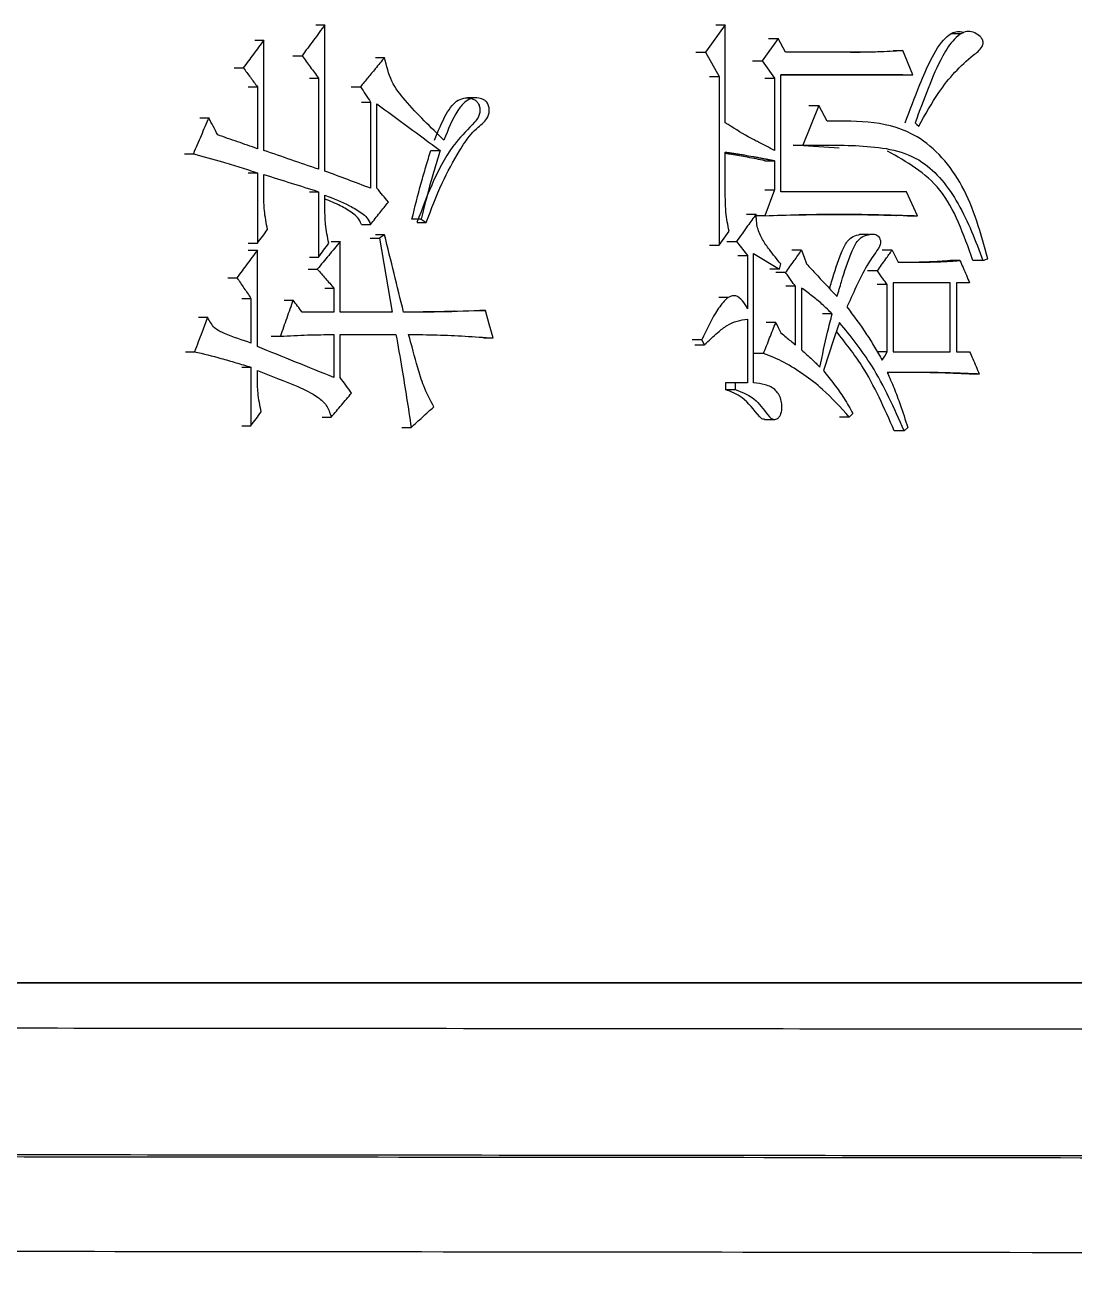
# Model space of a CAD drawing. Header units: millimetres. Extents: x 2371 to 4515, y 843 to 2359.
# Drawn here: x 3268.14 to 3274.73, y 1064.14 to 1071.93 of the extents above; entities that cross this region are included whole.
import ezdxf

# ---------------------------------------------------------------- set-up
doc = ezdxf.new("R2010")
doc.units = ezdxf.units.MM

msp = doc.modelspace()

# ---------------------------------------------------------------- linework, layer by layer
at = {"color": 7, "linetype": 'Continuous', "lineweight": 25}
for p, q in [((3269.9652, 1071.9345), (3270.0227, 1071.9345)), ((3270.0227, 1071.015), (3270.0227, 1071.9345)), ((3272.5408, 1071.9345), (3272.4165, 1071.7614)), ((3272.4802, 1071.9345), (3272.5408, 1071.9345)), ((3272.5408, 1071.3179), (3272.5408, 1071.9345)), ((3274.0224, 1071.8778), (3273.9593, 1071.8778)), ((3269.5811, 1071.8371), (3269.638, 1071.8371)), ((3269.638, 1071.1448), (3269.638, 1071.8371)), ((3272.8737, 1071.848), (3272.7732, 1071.7073)), ((3272.8127, 1071.848), (3272.8737, 1071.848)), ((3272.9201, 1071.7614), (3272.8737, 1071.848)), ((3269.8214, 1071.7398), (3269.8786, 1071.7398)), ((3270.3399, 1071.729), (3270.3977, 1071.729)), ((3272.3561, 1071.7614), (3272.4165, 1071.7614)), ((3272.4165, 1071.7614), (3272.502, 1071.61)), ((3273.3897, 1071.7614), (3272.9201, 1071.7614)), ((3273.328, 1071.7614), (3273.3897, 1071.7614)), ((3273.5958, 1071.7722), (3273.6579, 1071.7722)), ((3273.719, 1071.6208), (3273.6579, 1071.7722)), ((3269.4526, 1071.664), (3269.5094, 1071.664)), ((3272.7123, 1071.7073), (3272.7732, 1071.7073)), ((3272.7732, 1071.7073), (3272.8505, 1071.5992)), ((3269.9827, 1071.5991), (3269.9827, 1071.0258)), ((3272.4414, 1071.61), (3272.502, 1071.61)), ((3272.502, 1071.61), (3272.502, 1070.5499)), ((3272.7895, 1071.5992), (3272.8505, 1071.5992)), ((3272.8505, 1071.5992), (3272.8505, 1071.1448)), ((3272.8892, 1071.6208), (3273.719, 1071.6208)), ((3272.8892, 1070.8852), (3272.8892, 1071.6208)), ((3273.6565, 1071.6208), (3272.8892, 1071.6208)), ((3273.6568, 1071.6208), (3273.719, 1071.6208)), ((3269.5409, 1071.545), (3269.5979, 1071.545)), ((3269.5979, 1071.545), (3269.5979, 1071.1556)), ((3270.1886, 1071.545), (3270.2463, 1071.5451)), ((3270.2523, 1071.4477), (3270.3101, 1071.4477)), ((3270.3101, 1071.4477), (3270.3101, 1070.9068)), ((3270.3499, 1070.9068), (3270.3499, 1071.4369)), ((3270.979, 1071.4745), (3270.9201, 1071.4745)), ((3273.1283, 1071.4261), (3273.0281, 1071.1773)), ((3273.0669, 1071.4261), (3273.1283, 1071.4261)), ((3273.1822, 1071.3287), (3273.1283, 1071.4261)), ((3269.2355, 1071.3503), (3269.2921, 1071.3503)), ((3273.2557, 1071.1593), (3272.9665, 1071.1773)), ((3272.9669, 1071.1773), (3273.0281, 1071.1773)), ((3269.1388, 1071.1232), (3269.1953, 1071.1232)), ((3270.689, 1071.1448), (3270.7473, 1071.1448)), ((3272.5408, 1070.8527), (3272.5408, 1071.134)), ((3272.7895, 1071.0799), (3272.8505, 1071.0799)), ((3272.8505, 1071.0799), (3272.8505, 1070.896)), ((3269.5979, 1071.0042), (3269.5979, 1070.5607)), ((3269.638, 1070.8635), (3269.638, 1070.9934)), ((3269.9253, 1070.8852), (3269.9827, 1070.8852)), ((3269.9827, 1070.8852), (3269.9827, 1070.4741)), ((3270.0227, 1070.777), (3270.0227, 1070.8636)), ((3272.8505, 1070.896), (3272.7887, 1070.7338)), ((3272.7895, 1070.896), (3272.8505, 1070.896)), ((3273.6808, 1070.8852), (3272.8892, 1070.8852)), ((3273.7496, 1070.7338), (3273.6808, 1070.8852)), ((3270.6283, 1070.7121), (3270.5701, 1070.7121)), ((3270.6283, 1070.7121), (3270.6601, 1070.6905)), ((3272.6737, 1070.7446), (3272.7345, 1070.7446)), ((3272.7887, 1070.7338), (3272.7277, 1070.7338)), ((3273.6871, 1070.7338), (3273.6182, 1070.7362)), ((3273.6874, 1070.7338), (3273.7496, 1070.7338)), ((3270.2519, 1070.6796), (3270.31, 1070.6796)), ((3272.502, 1070.5499), (3272.564, 1070.6364)), ((3270.061, 1070.5715), (3270.1186, 1070.5715)), ((3270.1186, 1070.128), (3270.1186, 1070.5715)), ((3270.308, 1070.5931), (3270.3658, 1070.5931)), ((3270.3977, 1070.6148), (3270.3398, 1070.6148)), ((3270.3977, 1070.6148), (3270.3658, 1070.5931)), ((3272.4414, 1070.5499), (3272.502, 1070.5499)), ((3272.5499, 1070.5715), (3272.6106, 1070.5715)), ((3272.6106, 1070.5715), (3272.6803, 1070.485)), ((3273.4462, 1070.6157), (3273.384, 1070.6157)), ((3269.5409, 1070.5174), (3269.5979, 1070.5174)), ((3269.5979, 1069.9116), (3269.5979, 1070.5174)), ((3272.6195, 1070.485), (3272.6803, 1070.485)), ((3272.6803, 1070.485), (3272.6803, 1070.1496)), ((3272.719, 1070.4958), (3272.8815, 1070.3984)), ((3273.0204, 1070.5174), (3272.9592, 1070.5174)), ((3273.589, 1070.5174), (3273.527, 1070.5174)), ((3269.9173, 1070.3984), (3269.9747, 1070.3984)), ((3272.8815, 1070.3984), (3272.8204, 1070.3984)), ((3272.8815, 1070.3984), (3272.8892, 1070.4309)), ((3274.0165, 1070.4525), (3273.9539, 1070.4525)), ((3269.4125, 1070.3443), (3269.4692, 1070.3443)), ((3272.9201, 1070.3768), (3272.859, 1070.3768)), ((3273.4971, 1070.3876), (3273.4352, 1070.3876)), ((3270.0211, 1070.2794), (3270.0786, 1070.2794)), ((3270.0786, 1070.2794), (3270.0786, 1070.128)), ((3272.9818, 1070.2903), (3272.9206, 1070.2903)), ((3272.9818, 1069.9225), (3272.9818, 1070.2903)), ((3273.0204, 1070.2794), (3273.0204, 1069.89)), ((3273.5584, 1070.3011), (3273.4964, 1070.3011)), ((3273.5584, 1069.8792), (3273.5584, 1070.3011)), ((3273.9556, 1070.3119), (3273.5967, 1070.3119)), ((3273.5967, 1070.3119), (3273.5967, 1069.8792)), ((3273.8928, 1070.3119), (3273.5967, 1070.3119)), ((3273.9556, 1070.3119), (3273.893, 1070.3119)), ((3273.9556, 1069.8792), (3273.9556, 1070.3119)), ((3274.0774, 1070.3119), (3273.9937, 1070.3119)), ((3273.9937, 1070.3119), (3273.9937, 1069.8792)), ((3274.0774, 1070.3119), (3274.0146, 1070.3119)), ((3269.5008, 1070.2145), (3269.5577, 1070.2145)), ((3269.5577, 1070.2145), (3269.5577, 1069.9333)), ((3269.7654, 1070.2037), (3269.8225, 1070.2037)), ((3272.5618, 1070.2209), (3272.5008, 1070.2209)), ((3269.2275, 1070.0956), (3269.284, 1070.0956)), ((3270.0786, 1070.128), (3269.8786, 1070.128)), ((3270.4455, 1070.128), (3270.1186, 1070.128)), ((3270.8378, 1070.1338), (3270.9733, 1070.1388)), ((3270.9733, 1070.1388), (3271.0323, 1070.1388)), ((3272.6803, 1070.0847), (3272.6803, 1069.6845)), ((3273.213, 1070.1172), (3273.1515, 1070.1172)), ((3272.8583, 1070.0631), (3272.7972, 1070.0631)), ((3269.6853, 1069.9765), (3269.7424, 1069.9765)), ((3270.0786, 1069.9874), (3270.0786, 1069.7169)), ((3270.1186, 1069.9874), (3270.4693, 1069.9874)), ((3270.1186, 1069.7169), (3270.1186, 1069.9874)), ((3270.4114, 1069.9874), (3270.4693, 1069.9874)), ((3271.021, 1069.9657), (3271.0798, 1069.9657)), ((3272.3932, 1069.9549), (3272.3328, 1069.9549)), ((3272.3932, 1069.9549), (3272.4087, 1069.9225)), ((3269.1469, 1069.8792), (3269.2033, 1069.8792)), ((3272.3483, 1069.9225), (3272.4087, 1069.9225)), ((3273.5584, 1069.8792), (3273.4964, 1069.8792)), ((3273.5967, 1069.8792), (3273.9556, 1069.8792)), ((3273.9937, 1069.8792), (3274.0774, 1069.8792)), ((3269.5577, 1069.7818), (3269.5577, 1069.414)), ((3269.5979, 1069.7169), (3269.5979, 1069.7602)), ((3274.1382, 1069.7386), (3274.0754, 1069.7386)), ((3272.5418, 1069.6845), (3272.5418, 1069.6412)), ((3272.5418, 1069.6412), (3272.6028, 1069.6412)), ((3272.6028, 1069.6845), (3272.5421, 1069.6845)), ((3272.6028, 1069.6845), (3272.6028, 1069.6412)), ((3272.6803, 1069.6845), (3272.6028, 1069.6845)), ((3270.0051, 1069.4681), (3270.0626, 1069.4681)), ((3273.3206, 1069.4681), (3273.3437, 1069.4898)), ((3270.5067, 1069.4032), (3270.5647, 1069.4032)), ((3272.7874, 1069.4535), (3272.8488, 1069.4535)), ((3273.6655, 1069.3816), (3273.6031, 1069.3816)), ((3273.6655, 1069.3816), (3273.6885, 1069.4032))]:
    msp.add_line(p, q, dxfattribs=at)
at = {"color": 7, "linetype": 'Continuous', "lineweight": 25, "flags": 128}
for points in [[(3269.9253, 1071.5991), (3269.9538, 1071.5991), (3269.9827, 1071.5991)], [(3273.7344, 1071.3179), (3273.7458, 1071.3071), (3273.7573, 1071.2962)], [(3269.5409, 1071.0042), (3269.557, 1071.0042), (3269.5733, 1071.0042), (3269.5979, 1071.0042)], [(3270.6018, 1070.6905), (3270.6162, 1070.6905), (3270.6308, 1070.6905), (3270.6454, 1070.6905), (3270.6601, 1070.6905)], [(3269.5409, 1070.5607), (3269.5551, 1070.5607), (3269.5696, 1070.5607), (3269.5979, 1070.5607)], [(3270.3658, 1070.5931), (3270.4057, 1070.3606), (3270.4455, 1070.128)], [(3269.9253, 1070.4741), (3269.9396, 1070.4741), (3269.9541, 1070.4741), (3269.9827, 1070.4741)], [(3272.719, 1069.6845), (3272.719, 1070.0901), (3272.719, 1070.4958)], [(3273.0204, 1070.5174), (3273.0358, 1070.4742), (3273.0512, 1070.4309)], [(3273.589, 1070.5174), (3273.6082, 1070.4796), (3273.6273, 1070.4417)], [(3274.161, 1070.4525), (3274.1353, 1070.4525), (3274.1166, 1070.4525), (3274.0981, 1070.4525)], [(3271.0798, 1069.9657), (3271.0561, 1070.0523), (3271.0323, 1070.1388)], [(3272.8583, 1070.0631), (3272.8737, 1070.0306), (3272.8892, 1069.9982)], [(3272.7809, 1069.8684), (3272.7655, 1069.8684), (3272.75, 1069.8684), (3272.72, 1069.8684)], [(3273.5278, 1069.8251), (3273.5431, 1069.8522), (3273.5584, 1069.8792)], [(3269.5008, 1069.7818), (3269.5153, 1069.7818), (3269.5299, 1069.7818), (3269.5577, 1069.7818)], [(3273.3206, 1069.4681), (3273.298, 1069.4681), (3273.2783, 1069.4681), (3273.2589, 1069.4681)], [(3269.5008, 1069.414), (3269.515, 1069.414), (3269.5294, 1069.414), (3269.5577, 1069.414)]]:
    msp.add_lwpolyline(points, dxfattribs=at)
at = {"color": 7, "linetype": 'Continuous', "lineweight": 25}
for points, knots in [([(3270.0227, 1071.9345), (3269.9987, 1071.902), (3269.9507, 1071.8371), (3269.9026, 1071.7722), (3269.8786, 1071.7398)], [0, 0, 0, 0, 0.5, 1, 1, 1, 1]), ([(3273.6719, 1071.3179), (3273.7018, 1071.3985), (3273.752, 1071.5335), (3273.8305, 1071.7175), (3273.8982, 1071.831), (3273.9619, 1071.8826), (3273.9996, 1071.8945), (3274.0264, 1071.8935), (3274.0385, 1071.8859), (3274.0399, 1071.885)], [0, 0, 0, 0, 0.340614, 0.570086, 0.802719, 0.875052, 0.933763, 0.992662, 1, 1, 1, 1]), ([(3273.7573, 1071.2962), (3273.7977, 1071.3695), (3273.8927, 1071.542), (3274.0361, 1071.6974), (3274.1447, 1071.7765), (3274.1607, 1071.8092), (3274.1628, 1071.8207), (3274.1615, 1071.8321), (3274.1553, 1071.8463), (3274.1386, 1071.8664), (3274.109, 1071.8857), (3274.0693, 1071.8966), (3274.0233, 1071.8829), (3273.9655, 1071.8334), (3273.8898, 1071.7162), (3273.8149, 1071.5335), (3273.7613, 1071.3899), (3273.7344, 1071.3179)], [0, 0, 0, 0, 0.163724, 0.385241, 0.440262, 0.448909, 0.455116, 0.461357, 0.469621, 0.484499, 0.514444, 0.547094, 0.577932, 0.622921, 0.7083, 0.85364, 1, 1, 1, 1]), ([(3269.638, 1071.8371), (3269.6166, 1071.8083), (3269.5738, 1071.7506), (3269.5309, 1071.6929), (3269.5094, 1071.664)], [0, 0, 0, 0, 0.5, 1, 1, 1, 1]), ([(3269.8786, 1071.7398), (3269.896, 1071.7163), (3269.9307, 1071.6694), (3269.9653, 1071.6226), (3269.9827, 1071.5991)], [0, 0, 0, 0, 0.499999, 1, 1, 1, 1]), ([(3270.3977, 1071.729), (3270.3782, 1071.7053), (3270.3433, 1071.6628), (3270.2928, 1071.6015), (3270.2618, 1071.5639), (3270.2463, 1071.5451)], [0, 0, 0, 0, 0.386049, 0.693024, 1, 1, 1, 1]), ([(3270.7711, 1071.2097), (3270.688, 1071.2898), (3270.5718, 1071.4017), (3270.4346, 1071.5741), (3270.4101, 1071.6769), (3270.3977, 1071.729)], [0, 0, 0, 0, 0.553442, 0.773992, 1, 1, 1, 1]), ([(3273.6579, 1071.7722), (3273.6314, 1071.7704), (3273.5783, 1071.7667), (3273.4889, 1071.7627), (3273.426, 1071.7619), (3273.3897, 1071.7614)], [0, 0, 0, 0, 0.29749, 0.594994, 1, 1, 1, 1]), ([(3269.5094, 1071.664), (3269.5242, 1071.6442), (3269.5537, 1071.6045), (3269.5831, 1071.5649), (3269.5979, 1071.545)], [0, 0, 0, 0, 0.499999, 1, 1, 1, 1]), ([(3270.2463, 1071.5451), (3270.2569, 1071.5288), (3270.2782, 1071.4964), (3270.2994, 1071.4639), (3270.3101, 1071.4477)], [0, 0, 0, 0, 0.499999, 1, 1, 1, 1]), ([(3270.3499, 1071.4369), (3270.4163, 1071.3882), (3270.549, 1071.2908), (3270.6812, 1071.1935), (3270.7473, 1071.1448)], [0, 0, 0, 0, 0.5, 1, 1, 1, 1]), ([(3270.7124, 1071.2097), (3270.7348, 1071.2656), (3270.7657, 1071.3427), (3270.8186, 1071.4257), (3270.8599, 1071.4639), (3270.9053, 1071.4771), (3270.9431, 1071.4732), (3270.9692, 1071.4608), (3270.985, 1071.4449), (3270.9945, 1071.4245), (3270.9985, 1071.4007), (3270.9964, 1071.3753), (3270.9853, 1071.3465), (3270.9327, 1071.2884), (3270.7592, 1071.1165), (3270.6693, 1070.8738), (3270.6015, 1070.6905)], [0, 0, 0, 0, 0.133499, 0.184051, 0.225722, 0.267722, 0.304937, 0.324851, 0.341374, 0.357927, 0.374455, 0.392764, 0.411749, 0.441496, 0.578283, 1, 1, 1, 1]), ([(3270.6601, 1070.6905), (3270.6913, 1070.7745), (3270.7502, 1070.9325), (3270.8511, 1071.114), (3270.9262, 1071.2345), (3270.9819, 1071.2876), (3271.0201, 1071.3184), (3271.0457, 1071.3477), (3271.0564, 1071.38), (3271.0573, 1071.4069), (3271.0511, 1071.4322), (3271.0384, 1071.452), (3271.0179, 1071.4671), (3270.9859, 1071.4764), (3270.9434, 1071.474), (3270.8958, 1071.4473), (3270.8312, 1071.3615), (3270.7967, 1071.2744), (3270.7711, 1071.2097)], [0, 0, 0, 0, 0.197624, 0.371591, 0.471167, 0.521337, 0.556787, 0.592598, 0.61138, 0.630161, 0.649113, 0.666951, 0.682877, 0.711545, 0.752921, 0.793459, 0.846543, 1, 1, 1, 1]), ([(3269.2921, 1071.3503), (3269.2759, 1071.3125), (3269.2437, 1071.2368), (3269.2114, 1071.161), (3269.1953, 1071.1232)], [0, 0, 0, 0, 0.499999, 1, 1, 1, 1]), ([(3269.3485, 1071.2422), (3269.3391, 1071.2602), (3269.3203, 1071.2962), (3269.3015, 1071.3323), (3269.2921, 1071.3503)], [0, 0, 0, 0, 0.499998, 1, 1, 1, 1]), ([(3274.1913, 1070.4633), (3274.1476, 1070.6227), (3274.0625, 1070.9331), (3273.706, 1071.3331), (3273.3795, 1071.3304), (3273.1822, 1071.3287)], [0, 0, 0, 0, 0.294377, 0.573566, 1, 1, 1, 1]), ([(3272.8505, 1071.1448), (3272.8165, 1071.1621), (3272.7782, 1071.1814), (3272.723, 1071.2102), (3272.6527, 1071.2472), (3272.5885, 1071.2878), (3272.5408, 1071.3179)], [0, 0, 0, 0, 0.325176, 0.365823, 0.528414, 1, 1, 1, 1]), ([(3269.5979, 1071.1556), (3269.5563, 1071.17), (3269.4733, 1071.1989), (3269.3901, 1071.2277), (3269.3485, 1071.2422)], [0, 0, 0, 0, 0.499999, 1, 1, 1, 1]), ([(3273.0281, 1071.1773), (3273.154, 1071.1789), (3273.4055, 1071.182), (3273.7735, 1071.1301), (3274.0234, 1070.8148), (3274.1145, 1070.5749), (3274.161, 1070.4525)], [0, 0, 0, 0, 0.273656, 0.546764, 0.768873, 1, 1, 1, 1]), ([(3269.1953, 1071.1232), (3269.2564, 1071.1068), (3269.3545, 1071.0806), (3269.4883, 1071.0393), (3269.5613, 1071.0159), (3269.5979, 1071.0042)], [0, 0, 0, 0, 0.452168, 0.726066, 1, 1, 1, 1]), ([(3269.9827, 1071.0258), (3269.9253, 1071.0456), (3269.8106, 1071.0853), (3269.6956, 1071.125), (3269.638, 1071.1448)], [0, 0, 0, 0, 0.5, 1, 1, 1, 1]), ([(3270.5698, 1070.7121), (3270.5885, 1070.7882), (3270.6158, 1070.8992), (3270.6577, 1071.0425), (3270.6784, 1071.1107), (3270.6887, 1071.1448)], [0, 0, 0, 0, 0.52212, 0.761035, 1, 1, 1, 1]), ([(3270.7473, 1071.1448), (3270.736, 1071.1076), (3270.7135, 1071.0331), (3270.6718, 1070.8896), (3270.6454, 1070.7818), (3270.6283, 1070.7121)], [0, 0, 0, 0, 0.260983, 0.521979, 1, 1, 1, 1]), ([(3272.5408, 1071.134), (3272.543, 1071.1337), (3272.5476, 1071.133), (3272.5533, 1071.1322), (3272.559, 1071.1314), (3272.5635, 1071.1307), (3272.5681, 1071.1301), (3272.5726, 1071.1294), (3272.5772, 1071.1287), (3272.5829, 1071.1279), (3272.5874, 1071.1272), (3272.5931, 1071.1264), (3272.5988, 1071.1256), (3272.6057, 1071.1245), (3272.6125, 1071.1235), (3272.6193, 1071.1225), (3272.6261, 1071.1214), (3272.6398, 1071.1193), (3272.6693, 1071.1145), (3272.6988, 1071.1094), (3272.7214, 1071.1052), (3272.7305, 1071.1035), (3272.7395, 1071.1018), (3272.7508, 1071.0997), (3272.7599, 1071.0979), (3272.7689, 1071.0962), (3272.7757, 1071.0948), (3272.7813, 1071.0937), (3272.787, 1071.0926), (3272.7915, 1071.0917), (3272.796, 1071.0908), (3272.8005, 1071.0899), (3272.805, 1071.089), (3272.8107, 1071.0879), (3272.8152, 1071.087), (3272.8208, 1071.0859), (3272.8254, 1071.085), (3272.8299, 1071.0841), (3272.8344, 1071.0832), (3272.8389, 1071.0823), (3272.8447, 1071.0811), (3272.8482, 1071.0804), (3272.8505, 1071.0799)], [0, 0, 0, 0, 0.021952, 0.043903, 0.054879, 0.07683, 0.087806, 0.098782, 0.120733, 0.131709, 0.15366, 0.164636, 0.186587, 0.208539, 0.23049, 0.252442, 0.274393, 0.296345, 0.384151, 0.559767, 0.581718, 0.603669, 0.647572, 0.669524, 0.713427, 0.735378, 0.75733, 0.779281, 0.790257, 0.812208, 0.823184, 0.83416, 0.856111, 0.867087, 0.889038, 0.900014, 0.921965, 0.932941, 0.943917, 0.965868, 0.976844, 1, 1, 1, 1]), ([(3272.7892, 1071.0799), (3272.7531, 1071.0872), (3272.6837, 1071.1013), (3272.6008, 1071.1157), (3272.554, 1071.1227), (3272.5408, 1071.1247)], [0, 0, 0, 0, 0.437629, 0.840944, 1, 1, 1, 1]), ([(3274.0979, 1070.4525), (3274.0404, 1070.6158), (3273.9288, 1070.9326), (3273.6811, 1071.0724), (3273.5611, 1071.1402)], [0, 0, 0, 0, 0.515406, 1, 1, 1, 1]), ([(3269.638, 1070.9934), (3269.6956, 1070.9753), (3269.8106, 1070.9393), (3269.9253, 1070.9032), (3269.9827, 1070.8852)], [0, 0, 0, 0, 0.5, 1, 1, 1, 1]), ([(3270.3101, 1070.9068), (3270.2622, 1070.9249), (3270.1665, 1070.9609), (3270.0706, 1070.997), (3270.0227, 1071.015)], [0, 0, 0, 0, 0.5000003, 1, 1, 1, 1]), ([(3269.6621, 1070.6472), (3269.6541, 1070.687), (3269.6398, 1070.7581), (3269.6386, 1070.8313), (3269.638, 1070.8635)], [0, 0, 0, 0, 0.558835, 1, 1, 1, 1]), ([(3270.0227, 1070.8636), (3270.0749, 1070.8434), (3270.1547, 1070.8125), (3270.241, 1070.7607), (3270.2895, 1070.7239), (3270.3031, 1070.6945), (3270.31, 1070.6796)], [0, 0, 0, 0, 0.494008, 0.754052, 0.875824, 1, 1, 1, 1]), ([(3270.4216, 1070.8203), (3270.4096, 1070.8347), (3270.3858, 1070.8636), (3270.3619, 1070.8924), (3270.3499, 1070.9068)], [0, 0, 0, 0, 0.500001, 1, 1, 1, 1]), ([(3270.2519, 1070.6796), (3270.2451, 1070.6945), (3270.2315, 1070.7239), (3270.183, 1070.7606), (3270.1152, 1070.8022), (3270.0552, 1070.8258), (3270.0227, 1070.8387)], [0, 0, 0, 0, 0.152424, 0.301831, 0.620832, 1, 1, 1, 1]), ([(3270.31, 1070.6796), (3270.3196, 1070.6917), (3270.3387, 1070.7158), (3270.3759, 1070.7627), (3270.4035, 1070.7975), (3270.4216, 1070.8203)], [0, 0, 0, 0, 0.257094, 0.514188, 1, 1, 1, 1]), ([(3272.564, 1070.6364), (3272.5563, 1070.6762), (3272.5425, 1070.7473), (3272.5413, 1070.8205), (3272.5408, 1070.8527)], [0, 0, 0, 0, 0.558835, 1, 1, 1, 1]), ([(3270.0467, 1070.5607), (3270.0387, 1070.6004), (3270.0245, 1070.6716), (3270.0232, 1070.7447), (3270.0227, 1070.777)], [0, 0, 0, 0, 0.558835, 1, 1, 1, 1]), ([(3272.7345, 1070.7446), (3272.7167, 1070.7196), (3272.6871, 1070.6783), (3272.6458, 1070.6206), (3272.6223, 1070.5879), (3272.6106, 1070.5715)], [0, 0, 0, 0, 0.432628, 0.716314, 1, 1, 1, 1]), ([(3272.8892, 1070.4309), (3272.8653, 1070.4608), (3272.8258, 1070.5102), (3272.7728, 1070.5821), (3272.7388, 1070.6579), (3272.736, 1070.7154), (3272.7345, 1070.7446)], [0, 0, 0, 0, 0.3343851, 0.5522025, 0.7732716, 1, 1, 1, 1]), ([(3272.7887, 1070.7338), (3272.861, 1070.7363), (3273.0057, 1070.7415), (3273.168, 1070.7444), (3273.2602, 1070.7442), (3273.2827, 1070.7441), (3273.2895, 1070.7441), (3273.2962, 1070.7441), (3273.303, 1070.744), (3273.3097, 1070.744), (3273.3187, 1070.7439), (3273.3277, 1070.7438), (3273.3367, 1070.7437), (3273.3434, 1070.7436), (3273.3502, 1070.7436), (3273.3569, 1070.7435), (3273.3637, 1070.7434), (3273.3704, 1070.7433), (3273.3794, 1070.7432), (3273.3884, 1070.7431), (3273.3974, 1070.7429), (3273.4041, 1070.7428), (3273.4108, 1070.7427), (3273.4176, 1070.7426), (3273.4243, 1070.7424), (3273.431, 1070.7423), (3273.4378, 1070.7422), (3273.4445, 1070.7421), (3273.4535, 1070.7419), (3273.4624, 1070.7417), (3273.4714, 1070.7415), (3273.4781, 1070.7414), (3273.4849, 1070.7412), (3273.4916, 1070.7411), (3273.4983, 1070.7409), (3273.5051, 1070.7407), (3273.514, 1070.7405), (3273.523, 1070.7403), (3273.532, 1070.7401), (3273.5387, 1070.7399), (3273.5454, 1070.7397), (3273.5521, 1070.7396), (3273.5589, 1070.7394), (3273.5656, 1070.7392), (3273.5723, 1070.739), (3273.579, 1070.7388), (3273.588, 1070.7386), (3273.5969, 1070.7384), (3273.6059, 1070.7381), (3273.6126, 1070.7379), (3273.6193, 1070.7377), (3273.626, 1070.7375), (3273.6327, 1070.7373), (3273.6395, 1070.7371), (3273.6484, 1070.7369), (3273.6574, 1070.7366), (3273.6663, 1070.7363), (3273.673, 1070.7361), (3273.6797, 1070.7359), (3273.6864, 1070.7357), (3273.6932, 1070.7355), (3273.6999, 1070.7353), (3273.7066, 1070.7351), (3273.7155, 1070.7348), (3273.7245, 1070.7346), (3273.7334, 1070.7343), (3273.741, 1070.734), (3273.7464, 1070.7339), (3273.7496, 1070.7338)], [0, 0, 0, 0, 0.22469, 0.449389, 0.505561, 0.512583, 0.519604, 0.526626, 0.533647, 0.540669, 0.547691, 0.561734, 0.568755, 0.575777, 0.582798, 0.58982, 0.596841, 0.603863, 0.610884, 0.624927, 0.631949, 0.638971, 0.645992, 0.653014, 0.660035, 0.667057, 0.674078, 0.6811, 0.688121, 0.702164, 0.709186, 0.716207, 0.723229, 0.730251, 0.737272, 0.744294, 0.751315, 0.765358, 0.77238, 0.779401, 0.786423, 0.793444, 0.800466, 0.807487, 0.814509, 0.821531, 0.828552, 0.842595, 0.849617, 0.856638, 0.86366, 0.870681, 0.877703, 0.884724, 0.891746, 0.905789, 0.912811, 0.919832, 0.926854, 0.933875, 0.940897, 0.947918, 0.95494, 0.961961, 0.976004, 0.983026, 0.990048, 1, 1, 1, 1]), ([(3272.865, 1070.7365), (3272.8737, 1070.7367), (3272.952, 1070.7392), (3273.205, 1070.744), (3273.4244, 1070.7412), (3273.5481, 1070.7384), (3273.5937, 1070.7371), (3273.6122, 1070.7366), (3273.6178, 1070.7364), (3273.6181, 1070.7364), (3273.6183, 1070.7364)], [0, 0, 0, 0, 0.05514, 0.498585, 0.766188, 0.892547, 0.95596, 0.964089, 0.972518, 1, 1, 1, 1]), ([(3269.5979, 1070.5607), (3269.6086, 1070.5751), (3269.63, 1070.6039), (3269.6514, 1070.6328), (3269.6621, 1070.6472)], [0, 0, 0, 0, 0.5, 1, 1, 1, 1]), ([(3270.1186, 1070.5715), (3270.0946, 1070.5426), (3270.0467, 1070.485), (3269.9987, 1070.4273), (3269.9747, 1070.3984)], [0, 0, 0, 0, 0.5, 1, 1, 1, 1]), ([(3269.9827, 1070.4741), (3269.9933, 1070.4886), (3270.0147, 1070.5174), (3270.036, 1070.5463), (3270.0467, 1070.5607)], [0, 0, 0, 0, 0.4999996, 1, 1, 1, 1]), ([(3270.517, 1070.128), (3270.4972, 1070.2091), (3270.4574, 1070.3714), (3270.4176, 1070.5336), (3270.3977, 1070.6148)], [0, 0, 0, 0, 0.5, 1, 1, 1, 1]), ([(3273.1966, 1070.2757), (3273.2009, 1070.2902), (3273.2234, 1070.3676), (3273.2557, 1070.4687), (3273.2984, 1070.564), (3273.3363, 1070.6021), (3273.3642, 1070.6126), (3273.3816, 1070.6148), (3273.3837, 1070.6151)], [0, 0, 0, 0, 0.106522, 0.565835, 0.752734, 0.847216, 0.981134, 1, 1, 1, 1]), ([(3273.2438, 1070.2253), (3273.2529, 1070.2567), (3273.2803, 1070.3509), (3273.3177, 1070.4689), (3273.3605, 1070.5639), (3273.3985, 1070.6025), (3273.4342, 1070.6137), (3273.4652, 1070.6195), (3273.4862, 1070.6167), (3273.5006, 1070.6082), (3273.5106, 1070.5951), (3273.5165, 1070.579), (3273.5175, 1070.562), (3273.513, 1070.5432), (3273.4859, 1070.5016), (3273.4041, 1070.3899), (3273.3505, 1070.2559), (3273.3065, 1070.1633), (3273.3052, 1070.1605)], [0, 0, 0, 0, 0.09118, 0.273688, 0.348082, 0.385671, 0.439079, 0.473308, 0.494951, 0.511315, 0.527714, 0.54364, 0.558961, 0.57304, 0.596062, 0.704689, 0.991099, 1, 1, 1, 1]), ([(3269.5979, 1070.5174), (3269.5764, 1070.4886), (3269.5336, 1070.4309), (3269.4907, 1070.3732), (3269.4692, 1070.3443)], [0, 0, 0, 0, 0.5, 1, 1, 1, 1]), ([(3272.9201, 1070.3768), (3272.929, 1070.3893), (3272.9468, 1070.4142), (3272.9803, 1070.4611), (3273.0048, 1070.4955), (3273.0204, 1070.5174)], [0, 0, 0, 0, 0.266242, 0.532485, 1, 1, 1, 1]), ([(3273.4971, 1070.3876), (3273.5059, 1070.4001), (3273.5236, 1070.4251), (3273.5543, 1070.4683), (3273.5761, 1070.4991), (3273.589, 1070.5174)], [0, 0, 0, 0, 0.288429, 0.576858, 1, 1, 1, 1]), ([(3269.9747, 1070.3984), (3269.992, 1070.3786), (3270.0267, 1070.3389), (3270.0613, 1070.2993), (3270.0786, 1070.2794)], [0, 0, 0, 0, 0.499998, 1, 1, 1, 1]), ([(3273.0512, 1070.4309), (3273.0721, 1070.4086), (3273.1147, 1070.3632), (3273.1788, 1070.2947), (3273.2221, 1070.2485), (3273.2438, 1070.2253)], [0, 0, 0, 0, 0.32488, 0.66244, 1, 1, 1, 1]), ([(3273.6272, 1070.442), (3273.6497, 1070.442), (3273.7155, 1070.4421), (3273.8243, 1070.4453), (3273.9105, 1070.4501), (3273.9536, 1070.4525)], [0, 0, 0, 0, 0.206279, 0.603063, 1, 1, 1, 1]), ([(3273.6273, 1070.4417), (3273.6706, 1070.4416), (3273.7165, 1070.4416), (3273.7652, 1070.442), (3273.7733, 1070.4421), (3273.7814, 1070.4422), (3273.7895, 1070.4423), (3273.7962, 1070.4424), (3273.803, 1070.4425), (3273.8084, 1070.4426), (3273.8151, 1070.4427), (3273.8218, 1070.4429), (3273.8326, 1070.4431), (3273.8434, 1070.4434), (3273.8542, 1070.4437), (3273.8623, 1070.444), (3273.8704, 1070.4442), (3273.8812, 1070.4446), (3273.8906, 1070.445), (3273.9, 1070.4454), (3273.9054, 1070.4456), (3273.9122, 1070.446), (3273.9189, 1070.4463), (3273.9297, 1070.4468), (3273.9404, 1070.4475), (3273.9539, 1070.4483), (3273.9647, 1070.449), (3273.9781, 1070.4498), (3273.9889, 1070.4506), (3274.0026, 1070.4515), (3274.0109, 1070.4521), (3274.0165, 1070.4525)], [0, 0, 0, 0, 0.332695, 0.353489, 0.374282, 0.395075, 0.415869, 0.436662, 0.447059, 0.467852, 0.478249, 0.499042, 0.519836, 0.561422, 0.582216, 0.603009, 0.623803, 0.644596, 0.686183, 0.69658, 0.717373, 0.72777, 0.748563, 0.769356, 0.810943, 0.831737, 0.873323, 0.894117, 0.935704, 0.956497, 1, 1, 1, 1]), ([(3274.0165, 1070.4525), (3274.0229, 1070.4378), (3274.0362, 1070.407), (3274.0565, 1070.3602), (3274.0704, 1070.328), (3274.0774, 1070.3119)], [0, 0, 0, 0, 0.3137275, 0.6568637, 1, 1, 1, 1]), ([(3274.161, 1070.4525), (3274.166, 1070.4543), (3274.1762, 1070.4579), (3274.1863, 1070.4615), (3274.1913, 1070.4633)], [0, 0, 0, 0, 0.4999878, 1, 1, 1, 1]), ([(3269.4692, 1070.3443), (3269.484, 1070.3227), (3269.5135, 1070.2794), (3269.543, 1070.2362), (3269.5577, 1070.2145)], [0, 0, 0, 0, 0.499998, 1, 1, 1, 1]), ([(3272.9818, 1070.2903), (3272.9729, 1070.3027), (3272.9582, 1070.3234), (3272.9376, 1070.3523), (3272.9259, 1070.3686), (3272.9201, 1070.3768)], [0, 0, 0, 0, 0.432649, 0.716324, 1, 1, 1, 1]), ([(3273.5584, 1070.3011), (3273.5496, 1070.3136), (3273.5349, 1070.3342), (3273.5145, 1070.3631), (3273.5029, 1070.3794), (3273.4971, 1070.3876)], [0, 0, 0, 0, 0.432649, 0.716324, 1, 1, 1, 1]), ([(3273.213, 1070.1172), (3273.1916, 1070.138), (3273.1503, 1070.1782), (3273.0859, 1070.2322), (3273.0422, 1070.2637), (3273.0204, 1070.2794)], [0, 0, 0, 0, 0.349925, 0.674457, 1, 1, 1, 1]), ([(3269.8225, 1070.2037), (3269.8092, 1070.1658), (3269.7825, 1070.0901), (3269.7557, 1070.0144), (3269.7424, 1069.9765)], [0, 0, 0, 0, 0.499999, 1, 1, 1, 1]), ([(3269.8786, 1070.128), (3269.8693, 1070.1406), (3269.8506, 1070.1658), (3269.8319, 1070.1911), (3269.8225, 1070.2037)], [0, 0, 0, 0, 0.500001, 1, 1, 1, 1]), ([(3272.6803, 1070.1496), (3272.6706, 1070.167), (3272.6514, 1070.201), (3272.6108, 1070.2355), (3272.566, 1070.2285), (3272.5226, 1070.188), (3272.4609, 1070.0992), (3272.4201, 1070.0123), (3272.3932, 1069.9549)], [0, 0, 0, 0, 0.121652, 0.238643, 0.329835, 0.425879, 0.621221, 1, 1, 1, 1]), ([(3273.3052, 1070.1605), (3273.3477, 1070.1043), (3273.4089, 1070.0233), (3273.48, 1069.908), (3273.5118, 1069.8528), (3273.5278, 1069.8251)], [0, 0, 0, 0, 0.53234, 0.766047, 1, 1, 1, 1]), ([(3269.284, 1070.0956), (3269.2726, 1070.0649), (3269.2534, 1070.0135), (3269.2265, 1069.9414), (3269.2111, 1069.8999), (3269.2033, 1069.8792)], [0, 0, 0, 0, 0.425233, 0.712616, 1, 1, 1, 1]), ([(3269.5577, 1069.9333), (3269.5025, 1069.952), (3269.4256, 1069.9782), (3269.3242, 1070.0231), (3269.2976, 1070.0712), (3269.2841, 1070.0956)], [0, 0, 0, 0, 0.554938, 0.774738, 1, 1, 1, 1]), ([(3271.0323, 1070.1388), (3270.9387, 1070.1348), (3270.8427, 1070.1307), (3270.7439, 1070.1292), (3270.7366, 1070.1291), (3270.7293, 1070.129), (3270.722, 1070.1289), (3270.7147, 1070.1289), (3270.7073, 1070.1288), (3270.7, 1070.1287), (3270.6927, 1070.1286), (3270.683, 1070.1285), (3270.6732, 1070.1285), (3270.6635, 1070.1284), (3270.6562, 1070.1284), (3270.6488, 1070.1283), (3270.6415, 1070.1283), (3270.6342, 1070.1282), (3270.6269, 1070.1282), (3270.6196, 1070.1282), (3270.6098, 1070.1281), (3270.6001, 1070.1281), (3270.5903, 1070.1281), (3270.583, 1070.1281), (3270.5757, 1070.1281), (3270.5683, 1070.128), (3270.561, 1070.128), (3270.5537, 1070.128), (3270.5464, 1070.128), (3270.539, 1070.128), (3270.5293, 1070.128), (3270.5219, 1070.128), (3270.517, 1070.128)], [0, 0, 0, 0, 0.54643, 0.560604, 0.574777, 0.588951, 0.603124, 0.617298, 0.631471, 0.645645, 0.659818, 0.673992, 0.702338, 0.716512, 0.730685, 0.744859, 0.759032, 0.773206, 0.787379, 0.801553, 0.815726, 0.844073, 0.858247, 0.87242, 0.886594, 0.900767, 0.914941, 0.929114, 0.943288, 0.957461, 0.971635, 1, 1, 1, 1]), ([(3270.8381, 1070.1332), (3270.8367, 1070.1332), (3270.8311, 1070.133), (3270.7765, 1070.1312), (3270.6896, 1070.1293), (3270.5979, 1070.1285), (3270.5447, 1070.1282), (3270.5224, 1070.1281), (3270.517, 1070.1281)], [0, 0, 0, 0, 0.0351185, 0.1395016, 0.536343, 0.8228396, 0.9570858, 1, 1, 1, 1]), ([(3272.4087, 1069.9225), (3272.4369, 1069.949), (3272.4831, 1069.9924), (3272.5506, 1070.047), (3272.6146, 1070.0739), (3272.6585, 1070.0811), (3272.6803, 1070.0847)], [0, 0, 0, 0, 0.34464, 0.565757, 0.783533, 1, 1, 1, 1]), ([(3273.136, 1069.7818), (3273.1512, 1069.8559), (3273.1744, 1069.9686), (3273.2031, 1070.0792), (3273.213, 1070.1172)], [0, 0, 0, 0, 0.65698, 1, 1, 1, 1]), ([(3272.7809, 1069.8684), (3272.7938, 1069.9008), (3272.8196, 1069.9657), (3272.8454, 1070.0306), (3272.8583, 1070.0631)], [0, 0, 0, 0, 0.5, 1, 1, 1, 1]), ([(3273.2591, 1070.0631), (3273.248, 1070.031), (3273.2251, 1069.9648), (3273.1916, 1069.8639), (3273.1699, 1069.7948), (3273.1591, 1069.7602)], [0, 0, 0, 0, 0.320379, 0.660141, 1, 1, 1, 1]), ([(3273.6031, 1069.3816), (3273.541, 1069.5239), (3273.4411, 1069.753), (3273.2949, 1069.9365), (3273.2395, 1070.0061)], [0, 0, 0, 0, 0.62094, 1, 1, 1, 1]), ([(3273.6655, 1069.3816), (3273.6028, 1069.5233), (3273.4918, 1069.7746), (3273.3297, 1069.9755), (3273.2591, 1070.0631)], [0, 0, 0, 0, 0.56421, 1, 1, 1, 1]), ([(3269.7424, 1069.9765), (3269.771, 1069.9781), (3269.8281, 1069.9813), (3269.9403, 1069.9857), (3270.0237, 1069.9867), (3270.0786, 1069.9874)], [0, 0, 0, 0, 0.254777, 0.50956, 1, 1, 1, 1]), ([(3270.4693, 1069.9874), (3270.482, 1069.9163), (3270.5056, 1069.7837), (3270.5369, 1069.5889), (3270.5555, 1069.4651), (3270.5647, 1069.4032)], [0, 0, 0, 0, 0.366425, 0.683185, 1, 1, 1, 1]), ([(3270.5489, 1069.9874), (3270.6087, 1069.9869), (3270.7274, 1069.9859), (3270.9044, 1069.9776), (3271.0213, 1069.9697), (3271.0798, 1069.9657)], [0, 0, 0, 0, 0.337206, 0.668546, 1, 1, 1, 1]), ([(3270.7075, 1069.5329), (3270.6846, 1069.5756), (3270.6433, 1069.6528), (3270.5978, 1069.8094), (3270.568, 1069.9178), (3270.5489, 1069.9874)], [0, 0, 0, 0, 0.308167, 0.555958, 1, 1, 1, 1]), ([(3272.8892, 1069.9982), (3272.9003, 1069.9891), (3272.9214, 1069.9719), (3272.9523, 1069.9467), (3272.972, 1069.9305), (3272.9818, 1069.9225)], [0, 0, 0, 0, 0.361282, 0.680641, 1, 1, 1, 1]), ([(3269.2033, 1069.8792), (3269.2587, 1069.8657), (3269.3458, 1069.8445), (3269.4635, 1069.8104), (3269.5263, 1069.7913), (3269.5577, 1069.7818)], [0, 0, 0, 0, 0.465077, 0.732516, 1, 1, 1, 1]), ([(3270.0786, 1069.7169), (3269.9987, 1069.7494), (3269.8387, 1069.8143), (3269.6782, 1069.8792), (3269.5979, 1069.9116)], [0, 0, 0, 0, 0.5, 1, 1, 1, 1]), ([(3273.3206, 1069.4681), (3273.2661, 1069.5287), (3273.1766, 1069.6279), (3273.0353, 1069.7359), (3272.9123, 1069.8162), (3272.8246, 1069.851), (3272.781, 1069.8684)], [0, 0, 0, 0, 0.34436, 0.564684, 0.783385, 1, 1, 1, 1]), ([(3273.0204, 1069.89), (3273.0314, 1069.8802), (3273.0534, 1069.8606), (3273.0922, 1069.8249), (3273.1194, 1069.7982), (3273.136, 1069.7818)], [0, 0, 0, 0, 0.280921, 0.561854, 1, 1, 1, 1]), ([(3274.0774, 1069.8792), (3274.0837, 1069.8645), (3274.097, 1069.8337), (3274.1173, 1069.7868), (3274.1312, 1069.7547), (3274.1382, 1069.7386)], [0, 0, 0, 0, 0.313727, 0.656864, 1, 1, 1, 1]), ([(3269.5979, 1069.7602), (3269.683, 1069.7282), (3269.8128, 1069.6795), (3269.9593, 1069.6114), (3270.0364, 1069.5456), (3270.0538, 1069.4942), (3270.0626, 1069.4681)], [0, 0, 0, 0, 0.493619, 0.752072, 0.87418, 1, 1, 1, 1]), ([(3269.622, 1069.5006), (3269.614, 1069.5403), (3269.5997, 1069.6115), (3269.5984, 1069.6846), (3269.5979, 1069.7169)], [0, 0, 0, 0, 0.558835, 1, 1, 1, 1]), ([(3270.1904, 1069.6196), (3270.1785, 1069.6358), (3270.1545, 1069.6682), (3270.1306, 1069.7007), (3270.1186, 1069.7169)], [0, 0, 0, 0, 0.500002, 1, 1, 1, 1]), ([(3273.1591, 1069.7602), (3273.1816, 1069.7316), (3273.226, 1069.6751), (3273.2895, 1069.5867), (3273.3256, 1069.5221), (3273.3437, 1069.4898)], [0, 0, 0, 0, 0.3384511, 0.6681197, 1, 1, 1, 1]), ([(3274.1382, 1069.7386), (3274.1298, 1069.7389), (3274.113, 1069.7396), (3274.092, 1069.7404), (3274.0752, 1069.7411), (3274.0626, 1069.7416), (3274.0522, 1069.742), (3274.0417, 1069.7424), (3274.027, 1069.743), (3274.0059, 1069.7437), (3273.9849, 1069.7445), (3273.9639, 1069.7452), (3273.9471, 1069.7457), (3273.9261, 1069.7463), (3273.9092, 1069.7467), (3273.8882, 1069.7473), (3273.8714, 1069.7476), (3273.8545, 1069.7479), (3273.8377, 1069.7482), (3273.8208, 1069.7485), (3273.7997, 1069.7488), (3273.785, 1069.7489), (3273.7702, 1069.749), (3273.7618, 1069.7491), (3273.7512, 1069.7492), (3273.7428, 1069.7492), (3273.7344, 1069.7493), (3273.7259, 1069.7493), (3273.7175, 1069.7494), (3273.7069, 1069.7494), (3273.6985, 1069.7494), (3273.688, 1069.7495), (3273.6795, 1069.7495), (3273.669, 1069.7495), (3273.6605, 1069.7495), (3273.6521, 1069.7495), (3273.6436, 1069.7495), (3273.6352, 1069.7495), (3273.6246, 1069.7495), (3273.6162, 1069.7495), (3273.6056, 1069.7495), (3273.5982, 1069.7495), (3273.5919, 1069.7495), (3273.5876, 1069.7494), (3273.5834, 1069.7494), (3273.5781, 1069.7494), (3273.5739, 1069.7494), (3273.5688, 1069.7494), (3273.564, 1069.7494), (3273.5603, 1069.7494), (3273.5584, 1069.7494)], [0, 0, 0, 0, 0.043584, 0.087168, 0.10896, 0.130753, 0.152545, 0.163441, 0.185233, 0.228817, 0.272401, 0.294193, 0.337777, 0.35957, 0.403154, 0.424946, 0.46853, 0.490322, 0.512114, 0.555698, 0.577491, 0.621075, 0.631971, 0.653763, 0.664659, 0.686451, 0.697347, 0.708243, 0.730035, 0.740931, 0.762723, 0.773619, 0.795412, 0.806308, 0.8281, 0.838996, 0.849892, 0.871684, 0.88258, 0.904372, 0.915268, 0.93706, 0.942508, 0.947956, 0.958852, 0.9643, 0.975196, 0.980644, 0.990322, 1, 1, 1, 1]), ([(3274.0751, 1069.7386), (3274.008, 1069.7414), (3273.8782, 1069.7469), (3273.7059, 1069.7495), (3273.6007, 1069.7494), (3273.5584, 1069.7493)], [0, 0, 0, 0, 0.391116, 0.75565, 1, 1, 1, 1]), ([(3273.5584, 1069.7494), (3273.5732, 1069.7164), (3273.6028, 1069.6505), (3273.6454, 1069.5344), (3273.6727, 1069.4513), (3273.6885, 1069.4032)], [0, 0, 0, 0, 0.296607, 0.593255, 1, 1, 1, 1]), ([(3270.0626, 1069.4681), (3270.0839, 1069.4933), (3270.1266, 1069.5438), (3270.1691, 1069.5943), (3270.1904, 1069.6196)], [0, 0, 0, 0, 0.4999996, 1, 1, 1, 1]), ([(3272.7865, 1069.4553), (3272.7829, 1069.4552), (3272.7718, 1069.4547), (3272.724, 1069.5067), (3272.6621, 1069.5945), (3272.5782, 1069.6271), (3272.5418, 1069.6412)], [0, 0, 0, 0, 0.0361213, 0.1127116, 0.6141797, 1, 1, 1, 1]), ([(3272.6028, 1069.6412), (3272.6499, 1069.6235), (3272.735, 1069.5913), (3272.793, 1069.4949), (3272.8361, 1069.4534), (3272.8566, 1069.4526), (3272.8721, 1069.4609), (3272.8837, 1069.4735), (3272.894, 1069.4968), (3272.8985, 1069.5304), (3272.894, 1069.5704), (3272.8804, 1069.6062), (3272.85, 1069.6495), (3272.7916, 1069.6748), (3272.7432, 1069.6813), (3272.719, 1069.6845)], [0, 0, 0, 0, 0.230957, 0.41792, 0.453924, 0.487897, 0.511171, 0.535166, 0.56028, 0.61217, 0.662892, 0.713404, 0.762519, 0.88154, 1, 1, 1, 1]), ([(3269.5577, 1069.414), (3269.5684, 1069.4285), (3269.5898, 1069.4573), (3269.6113, 1069.4862), (3269.622, 1069.5006)], [0, 0, 0, 0, 0.5, 1, 1, 1, 1]), ([(3270.5647, 1069.4032), (3270.5885, 1069.4248), (3270.6362, 1069.468), (3270.6837, 1069.5113), (3270.7075, 1069.5329)], [0, 0, 0, 0, 0.5, 1, 1, 1, 1]), ([(3278.5501, 1065.9111), (3277.8129, 1065.9111), (3276.1589, 1065.9111), (3272.3092, 1065.9111), (3268.0695, 1065.9111), (3262.4688, 1065.911), (3256.617, 1065.911), (3250.4856, 1065.9109), (3244.0902, 1065.9108), (3240.0964, 1065.9108), (3237.3921, 1065.9107)], [0, 0, 0, 0, 0.067523, 0.151508, 0.319648, 0.403633, 0.571771, 0.739907, 0.823891, 1, 1, 1, 1]), ([(3237.5003, 1065.9108), (3238.1467, 1065.9108), (3241.382, 1065.9108), (3247.1339, 1065.9109), (3253.3335, 1065.9109), (3259.343, 1065.911), (3263.9824, 1065.911), (3269.5196, 1065.9111), (3273.728, 1065.9111), (3278.6625, 1065.9111), (3283.2602, 1065.9112), (3287.3553, 1065.9112), (3291.0369, 1065.9113), (3293.6454, 1065.9113), (3296.4554, 1065.9114), (3298.3258, 1065.9114), (3300.354, 1065.9115), (3301.1103, 1065.9116), (3301.639, 1065.9117)], [0, 0, 0, 0, 0.020124, 0.100733, 0.181328, 0.221587, 0.302184, 0.342442, 0.423039, 0.463298, 0.543894, 0.624491, 0.664749, 0.745346, 0.785604, 0.8662, 0.906458, 1, 1, 1, 1]), ([(3212.3232, 1065.64), (3214.7178, 1065.6407), (3219.5231, 1065.642), (3226.8473, 1065.6428), (3232.7915, 1065.6427), (3237.3236, 1065.6422), (3240.4566, 1065.6417), (3243.5728, 1065.6409), (3246.6665, 1065.64), (3249.732, 1065.6389), (3252.7635, 1065.6376), (3257.0175, 1065.6355), (3262.5579, 1065.6321), (3269.3018, 1065.627), (3276.0294, 1065.6203), (3281.7503, 1065.6129), (3286.4709, 1065.6053), (3290.2736, 1065.5979), (3293.7077, 1065.5896), (3296.6661, 1065.5806), (3299.1196, 1065.5709), (3300.1651, 1065.564), (3300.6969, 1065.5606)], [0, 0, 0, 0, 0.060834, 0.1220737, 0.183719, 0.2102711, 0.2368979, 0.2635992, 0.2903751, 0.3172255, 0.3441506, 0.3711502, 0.4324096, 0.4986217, 0.5697855, 0.6458999, 0.6994123, 0.7551267, 0.8130428, 0.8731605, 0.9354796, 1, 1, 1, 1]), ([(3301.9898, 1064.7474), (3301.2649, 1064.752), (3299.8152, 1064.7611), (3296.0249, 1064.774), (3291.1268, 1064.7861), (3285.0861, 1064.7971), (3278.0382, 1064.8068), (3270.0953, 1064.8151), (3261.3957, 1064.8218), (3252.0882, 1064.8268), (3242.3311, 1064.8301), (3232.2972, 1064.8315), (3222.1369, 1064.8312), (3215.4488, 1064.8294), (3212.1048, 1064.8285)], [0, 0, 0, 0, 0.083333, 0.166667, 0.25, 0.333334, 0.416667, 0.5, 0.583334, 0.666667, 0.75, 0.833334, 0.916667, 1, 1, 1, 1]), ([(3301.453, 1064.7614), (3300.9533, 1064.7647), (3299.9674, 1064.7712), (3297.6869, 1064.7805), (3294.9261, 1064.7891), (3291.6977, 1064.7971), (3288.0871, 1064.8045), (3283.541, 1064.8122), (3277.9379, 1064.8199), (3271.2192, 1064.8271), (3264.3166, 1064.8329), (3257.3871, 1064.8373), (3250.5631, 1064.8406), (3243.953, 1064.8428), (3237.6431, 1064.8441), (3231.1212, 1064.8448), (3224.5391, 1064.8446), (3218.0606, 1064.8436), (3214.0546, 1064.8425), (3212.1823, 1064.8419)], [0, 0, 0, 0, 0.060587, 0.1195299, 0.1768287, 0.2324833, 0.2864935, 0.3388593, 0.4142998, 0.4860434, 0.5540892, 0.6184368, 0.6790855, 0.7360349, 0.7892846, 0.838834, 0.8991333, 0.9528558, 1, 1, 1, 1]), ([(3211.9742, 1064.2397), (3214.9989, 1064.2406), (3221.0354, 1064.2423), (3230.1885, 1064.2426), (3239.2304, 1064.2413), (3248.0578, 1064.2383), (3256.55, 1064.2336), (3263.3944, 1064.2284), (3268.8515, 1064.2233), (3273.2043, 1064.2187), (3277.6622, 1064.2131), (3282.1408, 1064.2066), (3286.2746, 1064.1994), (3290.015, 1064.1916), (3293.3333, 1064.1834), (3296.3686, 1064.1744), (3299.0208, 1064.1645), (3301.2557, 1064.1538), (3302.2336, 1064.1463), (3302.7328, 1064.1425)], [0, 0, 0, 0, 0.0746907, 0.1490623, 0.2231148, 0.2968479, 0.3702616, 0.4433557, 0.4832428, 0.5266364, 0.5735359, 0.623941, 0.6778511, 0.7254581, 0.7754993, 0.8279744, 0.882883, 0.940225, 1, 1, 1, 1])]:
    msp.add_open_spline(points, degree=3, knots=knots, dxfattribs=at)

doc.saveas('drawing.dxf')
